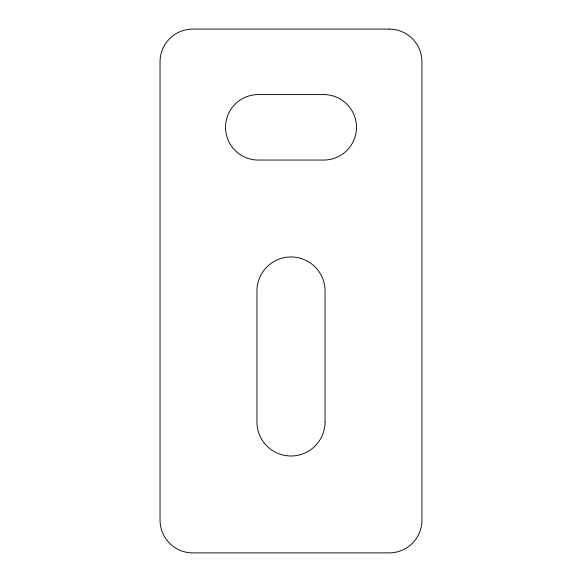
<?xml version="1.0" encoding="UTF-8"?>
<svg xmlns="http://www.w3.org/2000/svg" width="582" height="582" viewBox="0 0 582 582"><rect width="100%" height="100%" fill="white"/><g stroke="black" fill="none" stroke-linecap="round" stroke-linejoin="round"><path stroke-width="0.87" d="M389.213 29.1L192.788 29.1A32.738 32.738 0 0 0 160.05 61.838L160.05 520.163A32.738 32.738 0 0 0 192.788 552.9L389.213 552.9A32.738 32.738 0 0 0 421.95 520.163L421.95 61.838A32.738 32.738 0 0 0 389.213 29.1M323.738 94.575L258.262 94.575A32.738 32.738 0 0 0 225.525 127.312A32.738 32.738 0 0 0 258.262 160.05L323.738 160.05A32.738 32.738 0 0 0 356.475 127.312A32.738 32.738 0 0 0 323.738 94.575M325.047 421.95L325.047 291A34.047 34.047 0 0 0 291 256.953A34.047 34.047 0 0 0 256.953 291L256.953 421.95A34.047 34.047 0 0 0 291 455.997A34.047 34.047 0 0 0 325.047 421.95"/></g></svg>
